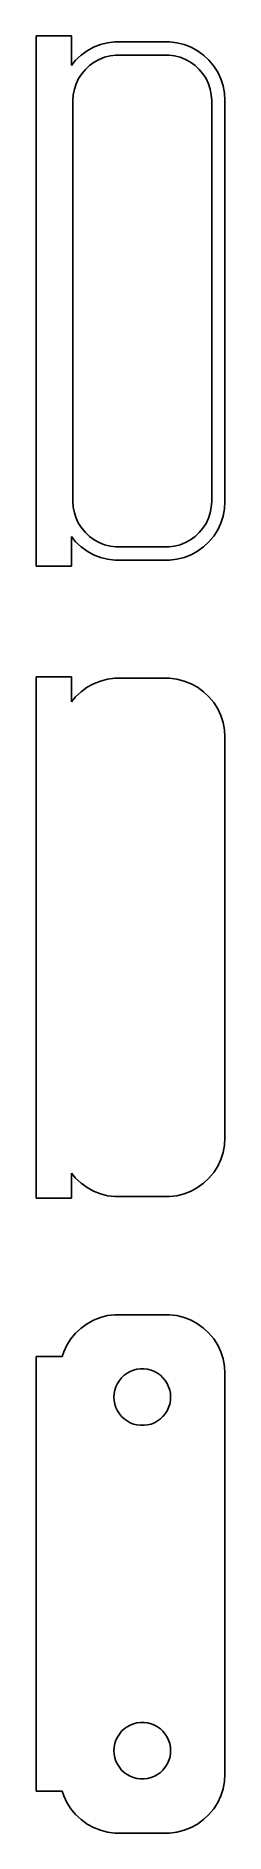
# Model space of a CAD drawing. Header units: metres. Extents: x -9 to 7, y 86 to 238.
import ezdxf

# ---------------------------------------------------------------- set-up
doc = ezdxf.new("R2010")
doc.units = ezdxf.units.M

msp = doc.modelspace()

# ---------------------------------------------------------------- linework, layer by layer
for p, q in [((-6, 238.49), (-9, 238.49)), ((-9, 238.49), (-9, 193.51)), ((-6, 235.993), (-6, 238.49)), ((-2.9369, 237.911), (-3.54507, 237.755)), ((-2.31395, 237.99), (-2.9369, 237.911)), ((2.31395, 237.99), (-2.31395, 237.99)), ((2.9369, 237.911), (2.31395, 237.99)), ((3.54507, 237.755), (2.9369, 237.911)), ((-5.64484, 236.423), (-6, 235.993)), ((-5.18712, 236.853), (-5.64484, 236.423)), ((-4.67912, 237.222), (-5.18712, 236.853)), ((-4.12889, 237.524), (-4.67912, 237.222)), ((-3.54507, 237.755), (-4.12889, 237.524)), ((-4.07506, 236.27), (-3.64888, 236.504)), ((-3.64888, 236.504), (-3.1967, 236.683)), ((-3.1967, 236.683), (-2.72565, 236.804)), ((-2.72565, 236.804), (-2.24316, 236.865)), ((-2.24316, 236.865), (2.24316, 236.865)), ((2.24316, 236.865), (2.72565, 236.804)), ((2.72565, 236.804), (3.1967, 236.683)), ((3.1967, 236.683), (3.64888, 236.504)), ((4.12889, 237.524), (3.54507, 237.755)), ((3.64888, 236.504), (4.07506, 236.27)), ((4.67912, 237.222), (4.12889, 237.524)), ((5.18712, 236.853), (4.67912, 237.222)), ((5.64484, 236.423), (5.18712, 236.853)), ((6.04507, 235.939), (5.64484, 236.423)), ((-5.60068, 234.426), (-5.3936, 234.866)), ((-5.3936, 234.866), (-5.13301, 235.276)), ((-5.13301, 235.276), (-4.82301, 235.651)), ((-4.82301, 235.651), (-4.46851, 235.984)), ((-4.46851, 235.984), (-4.07506, 236.27)), ((4.07506, 236.27), (4.46851, 235.984)), ((4.46851, 235.984), (4.82301, 235.651)), ((4.82301, 235.651), (5.13301, 235.276)), ((5.13301, 235.276), (5.3936, 234.866)), ((5.3936, 234.866), (5.60068, 234.426)), ((6.38153, 235.409), (6.04507, 235.939)), ((6.64888, 234.841), (6.38153, 235.409)), ((6.84291, 234.243), (6.64888, 234.841)), ((-5.87262, 233), (-5.84209, 233.485)), ((-5.84209, 233.485), (-5.75096, 233.963)), ((-5.75096, 233.963), (-5.60068, 234.426)), ((5.60068, 234.426), (5.75096, 233.963)), ((5.75096, 233.963), (5.84209, 233.485)), ((5.84209, 233.485), (5.87262, 233)), ((6.96057, 233.627), (6.84291, 234.243)), ((7, 233), (6.96057, 233.627)), ((-5.87262, 199), (-5.87262, 233)), ((5.87262, 233), (5.87262, 199)), ((7, 199), (7, 233)), ((-5.84209, 198.515), (-5.87262, 199)), ((-5.75096, 198.037), (-5.84209, 198.515)), ((5.84209, 198.515), (5.75096, 198.037)), ((5.87262, 199), (5.84209, 198.515)), ((6.84291, 197.757), (6.96057, 198.373)), ((6.96057, 198.373), (7, 199)), ((-5.60068, 197.574), (-5.75096, 198.037)), ((-5.3936, 197.134), (-5.60068, 197.574)), ((-5.13301, 196.724), (-5.3936, 197.134)), ((-4.82301, 196.349), (-5.13301, 196.724)), ((5.13301, 196.724), (4.82301, 196.349)), ((5.3936, 197.134), (5.13301, 196.724)), ((5.60068, 197.574), (5.3936, 197.134)), ((5.75096, 198.037), (5.60068, 197.574)), ((6.38153, 196.591), (6.64888, 197.159)), ((6.64888, 197.159), (6.84291, 197.757)), ((-6, 196.007), (-5.64484, 195.577)), ((-6, 193.51), (-6, 196.007)), ((-5.64484, 195.577), (-5.18712, 195.147)), ((-4.46851, 196.016), (-4.82301, 196.349)), ((-4.07506, 195.73), (-4.46851, 196.016)), ((-3.64888, 195.496), (-4.07506, 195.73)), ((-3.1967, 195.317), (-3.64888, 195.496)), ((-2.72565, 195.196), (-3.1967, 195.317)), ((-2.24316, 195.135), (-2.72565, 195.196)), ((2.72565, 195.196), (2.24316, 195.135)), ((3.1967, 195.317), (2.72565, 195.196)), ((3.64888, 195.496), (3.1967, 195.317)), ((4.07506, 195.73), (3.64888, 195.496)), ((4.46851, 196.016), (4.07506, 195.73)), ((4.82301, 196.349), (4.46851, 196.016)), ((5.18712, 195.147), (5.64484, 195.577)), ((5.64484, 195.577), (6.04507, 196.061)), ((6.04507, 196.061), (6.38153, 196.591)), ((-5.18712, 195.147), (-4.67912, 194.778)), ((-4.67912, 194.778), (-4.12889, 194.476)), ((-4.12889, 194.476), (-3.54507, 194.245)), ((-3.54507, 194.245), (-2.9369, 194.089)), ((-2.9369, 194.089), (-2.31395, 194.01)), ((-2.31395, 194.01), (2.31395, 194.01)), ((2.24316, 195.135), (-2.24316, 195.135)), ((2.31395, 194.01), (2.9369, 194.089)), ((2.9369, 194.089), (3.54507, 194.245)), ((3.54507, 194.245), (4.12889, 194.476)), ((4.12889, 194.476), (4.67912, 194.778)), ((4.67912, 194.778), (5.18712, 195.147)), ((-9, 193.51), (-6, 193.51)), ((-6, 184.115), (-9, 184.115)), ((-9, 184.115), (-9, 139.885)), ((-6, 181.993), (-6, 184.115)), ((-4.67912, 183.222), (-5.18712, 182.853)), ((-4.12889, 183.524), (-4.67912, 183.222)), ((-3.54507, 183.755), (-4.12889, 183.524)), ((-2.9369, 183.911), (-3.54507, 183.755)), ((-2.31395, 183.99), (-2.9369, 183.911)), ((2.31395, 183.99), (-2.31395, 183.99)), ((2.9369, 183.911), (2.31395, 183.99)), ((3.54507, 183.755), (2.9369, 183.911)), ((4.12889, 183.524), (3.54507, 183.755)), ((4.67912, 183.222), (4.12889, 183.524)), ((5.18712, 182.853), (4.67912, 183.222)), ((-5.64484, 182.423), (-6, 181.993)), ((-5.18712, 182.853), (-5.64484, 182.423)), ((5.64484, 182.423), (5.18712, 182.853)), ((6.04507, 181.939), (5.64484, 182.423)), ((6.38153, 181.409), (6.04507, 181.939)), ((6.64888, 180.841), (6.38153, 181.409)), ((6.84291, 180.243), (6.64888, 180.841)), ((6.96057, 179.627), (6.84291, 180.243)), ((7, 179), (6.96057, 179.627)), ((7, 145), (7, 179)), ((6.96057, 144.373), (7, 145)), ((6.64888, 143.159), (6.84291, 143.757)), ((6.84291, 143.757), (6.96057, 144.373)), ((-6, 142.007), (-5.64484, 141.577)), ((-6, 139.885), (-6, 142.007)), ((5.64484, 141.577), (6.04507, 142.061)), ((6.04507, 142.061), (6.38153, 142.591)), ((6.38153, 142.591), (6.64888, 143.159)), ((-5.64484, 141.577), (-5.18712, 141.147)), ((-5.18712, 141.147), (-4.67912, 140.778)), ((-4.67912, 140.778), (-4.12889, 140.476)), ((-4.12889, 140.476), (-3.54507, 140.245)), ((3.54507, 140.245), (4.12889, 140.476)), ((4.12889, 140.476), (4.67912, 140.778)), ((4.67912, 140.778), (5.18712, 141.147)), ((5.18712, 141.147), (5.64484, 141.577)), ((-9, 139.885), (-6, 139.885)), ((-3.54507, 140.245), (-2.9369, 140.089)), ((-2.9369, 140.089), (-2.31395, 140.01)), ((-2.31395, 140.01), (2.31395, 140.01)), ((2.31395, 140.01), (2.9369, 140.089)), ((2.9369, 140.089), (3.54507, 140.245)), ((-3.54507, 129.755), (-4.12889, 129.524)), ((-2.9369, 129.911), (-3.54507, 129.755)), ((-2.31395, 129.99), (-2.9369, 129.911)), ((2.31395, 129.99), (-2.31395, 129.99)), ((2.9369, 129.911), (2.31395, 129.99)), ((3.54507, 129.755), (2.9369, 129.911)), ((4.12889, 129.524), (3.54507, 129.755)), ((-5.64484, 128.423), (-6.04507, 127.939)), ((-5.18712, 128.853), (-5.64484, 128.423)), ((-4.67912, 129.222), (-5.18712, 128.853)), ((-4.12889, 129.524), (-4.67912, 129.222)), ((4.67912, 129.222), (4.12889, 129.524)), ((5.18712, 128.853), (4.67912, 129.222)), ((5.64484, 128.423), (5.18712, 128.853)), ((6.04507, 127.939), (5.64484, 128.423)), ((-6.64888, 126.841), (-6.77768, 126.444)), ((-6.38153, 127.409), (-6.64888, 126.841)), ((-6.04507, 127.939), (-6.38153, 127.409)), ((6.38153, 127.409), (6.04507, 127.939)), ((6.64888, 126.841), (6.38153, 127.409)), ((6.84291, 126.243), (6.64888, 126.841)), ((-6.77768, 126.444), (-9, 126.444)), ((-9, 126.444), (-9, 89.5558)), ((-1.28598, 125.026), (-1.02187, 125.172)), ((-1.02187, 125.172), (-0.741638, 125.283)), ((-0.741638, 125.283), (-0.449707, 125.357)), ((-0.449707, 125.357), (-0.150696, 125.395)), ((-0.150696, 125.395), (0.150696, 125.395)), ((0.150696, 125.395), (0.449707, 125.357)), ((0.449707, 125.357), (0.741638, 125.283)), ((0.741638, 125.283), (1.02187, 125.172)), ((1.02187, 125.172), (1.28598, 125.026)), ((6.96057, 125.627), (6.84291, 126.243)), ((7, 125), (6.96057, 125.627)), ((-2.38107, 123.301), (-2.32458, 123.597)), ((-2.32458, 123.597), (-2.23146, 123.883)), ((-2.23146, 123.883), (-2.10313, 124.156)), ((-2.10313, 124.156), (-1.94164, 124.411)), ((-1.94164, 124.411), (-1.74951, 124.643)), ((-1.74951, 124.643), (-1.52982, 124.849)), ((-1.52982, 124.849), (-1.28598, 125.026)), ((1.28598, 125.026), (1.52982, 124.849)), ((1.52982, 124.849), (1.74951, 124.643)), ((1.74951, 124.643), (1.94164, 124.411)), ((1.94164, 124.411), (2.10313, 124.156)), ((2.10313, 124.156), (2.23146, 123.883)), ((2.23146, 123.883), (2.32458, 123.597)), ((2.32458, 123.597), (2.38107, 123.301)), ((7, 91), (7, 125)), ((-2.39999, 123), (-2.38107, 123.301)), ((-2.38107, 122.699), (-2.39999, 123)), ((-2.32458, 122.403), (-2.38107, 122.699)), ((-2.23146, 122.117), (-2.32458, 122.403)), ((-2.10313, 121.844), (-2.23146, 122.117)), ((2.23146, 122.117), (2.10313, 121.844)), ((2.32458, 122.403), (2.23146, 122.117)), ((2.38107, 122.699), (2.32458, 122.403)), ((2.38107, 123.301), (2.39999, 123)), ((2.39999, 123), (2.38107, 122.699)), ((-1.94164, 121.589), (-2.10313, 121.844)), ((-1.74951, 121.357), (-1.94164, 121.589)), ((-1.52982, 121.151), (-1.74951, 121.357)), ((-1.28598, 120.974), (-1.52982, 121.151)), ((-1.02187, 120.828), (-1.28598, 120.974)), ((-0.741638, 120.717), (-1.02187, 120.828)), ((-0.449707, 120.643), (-0.741638, 120.717)), ((-0.150696, 120.605), (-0.449707, 120.643)), ((0.150696, 120.605), (-0.150696, 120.605)), ((0.449707, 120.643), (0.150696, 120.605)), ((0.741638, 120.717), (0.449707, 120.643)), ((1.02187, 120.828), (0.741638, 120.717)), ((1.28598, 120.974), (1.02187, 120.828)), ((1.52982, 121.151), (1.28598, 120.974)), ((1.74951, 121.357), (1.52982, 121.151)), ((1.94164, 121.589), (1.74951, 121.357)), ((2.10313, 121.844), (1.94164, 121.589)), ((-1.94164, 94.4107), (-1.74951, 94.6429)), ((-1.74951, 94.6429), (-1.52982, 94.8492)), ((-1.52982, 94.8492), (-1.28598, 95.0264)), ((-1.28598, 95.0264), (-1.02187, 95.1716)), ((-1.02187, 95.1716), (-0.741638, 95.2825)), ((-0.741638, 95.2825), (-0.449707, 95.3575)), ((-0.449707, 95.3575), (-0.150696, 95.3953)), ((-0.150696, 95.3953), (0.150696, 95.3953)), ((0.150696, 95.3953), (0.449707, 95.3575)), ((0.449707, 95.3575), (0.741638, 95.2825)), ((0.741638, 95.2825), (1.02187, 95.1716)), ((1.02187, 95.1716), (1.28598, 95.0264)), ((1.28598, 95.0264), (1.52982, 94.8492)), ((1.52982, 94.8492), (1.74951, 94.6429)), ((1.74951, 94.6429), (1.94164, 94.4107)), ((-2.39999, 93), (-2.38107, 93.3008)), ((-2.38107, 93.3008), (-2.32458, 93.5969)), ((-2.32458, 93.5969), (-2.23146, 93.8835)), ((-2.23146, 93.8835), (-2.10313, 94.1562)), ((-2.10313, 94.1562), (-1.94164, 94.4107)), ((1.94164, 94.4107), (2.10313, 94.1562)), ((2.10313, 94.1562), (2.23146, 93.8835)), ((2.23146, 93.8835), (2.32458, 93.5969)), ((2.32458, 93.5969), (2.38107, 93.3008)), ((2.38107, 93.3008), (2.39999, 93)), ((-2.38107, 92.6992), (-2.39999, 93)), ((-2.32458, 92.4032), (-2.38107, 92.6992)), ((-2.23146, 92.1165), (-2.32458, 92.4032)), ((-2.10313, 91.8438), (-2.23146, 92.1165)), ((-1.94164, 91.5893), (-2.10313, 91.8438)), ((-1.74951, 91.3571), (-1.94164, 91.5893)), ((1.94164, 91.5893), (1.74951, 91.3571)), ((2.10313, 91.8438), (1.94164, 91.5893)), ((2.23146, 92.1165), (2.10313, 91.8438)), ((2.32458, 92.4032), (2.23146, 92.1165)), ((2.38107, 92.6992), (2.32458, 92.4032)), ((2.39999, 93), (2.38107, 92.6992)), ((-1.52982, 91.1508), (-1.74951, 91.3571)), ((-1.28598, 90.9736), (-1.52982, 91.1508)), ((-1.02187, 90.8284), (-1.28598, 90.9736)), ((-0.741638, 90.7175), (-1.02187, 90.8284)), ((-0.449707, 90.6425), (-0.741638, 90.7175)), ((-0.150696, 90.6047), (-0.449707, 90.6425)), ((0.150696, 90.6047), (-0.150696, 90.6047)), ((0.449707, 90.6425), (0.150696, 90.6047)), ((0.741638, 90.7175), (0.449707, 90.6425)), ((1.02187, 90.8284), (0.741638, 90.7175)), ((1.28598, 90.9736), (1.02187, 90.8284)), ((1.52982, 91.1508), (1.28598, 90.9736)), ((1.74951, 91.3571), (1.52982, 91.1508)), ((6.84291, 89.7566), (6.96057, 90.3733)), ((6.96057, 90.3733), (7, 91)), ((-9, 89.5558), (-6.77768, 89.5558)), ((-6.77768, 89.5558), (-6.64888, 89.1594)), ((-6.64888, 89.1594), (-6.38153, 88.5912)), ((-6.38153, 88.5912), (-6.04507, 88.0611)), ((6.04507, 88.0611), (6.38153, 88.5912)), ((6.38153, 88.5912), (6.64888, 89.1594)), ((6.64888, 89.1594), (6.84291, 89.7566)), ((-6.04507, 88.0611), (-5.64484, 87.5773)), ((-5.64484, 87.5773), (-5.18712, 87.1474)), ((-5.18712, 87.1474), (-4.67912, 86.7784)), ((4.67912, 86.7784), (5.18712, 87.1474)), ((5.18712, 87.1474), (5.64484, 87.5773)), ((5.64484, 87.5773), (6.04507, 88.0611)), ((-4.67912, 86.7784), (-4.12889, 86.4759)), ((-4.12889, 86.4759), (-3.54507, 86.2447)), ((-3.54507, 86.2447), (-2.9369, 86.0886)), ((-2.9369, 86.0886), (-2.31395, 86.0099)), ((-2.31395, 86.0099), (2.31395, 86.0099)), ((2.31395, 86.0099), (2.9369, 86.0886)), ((2.9369, 86.0886), (3.54507, 86.2447)), ((3.54507, 86.2447), (4.12889, 86.4759)), ((4.12889, 86.4759), (4.67912, 86.7784))]:
    msp.add_line(p, q)

doc.saveas('drawing.dxf')
